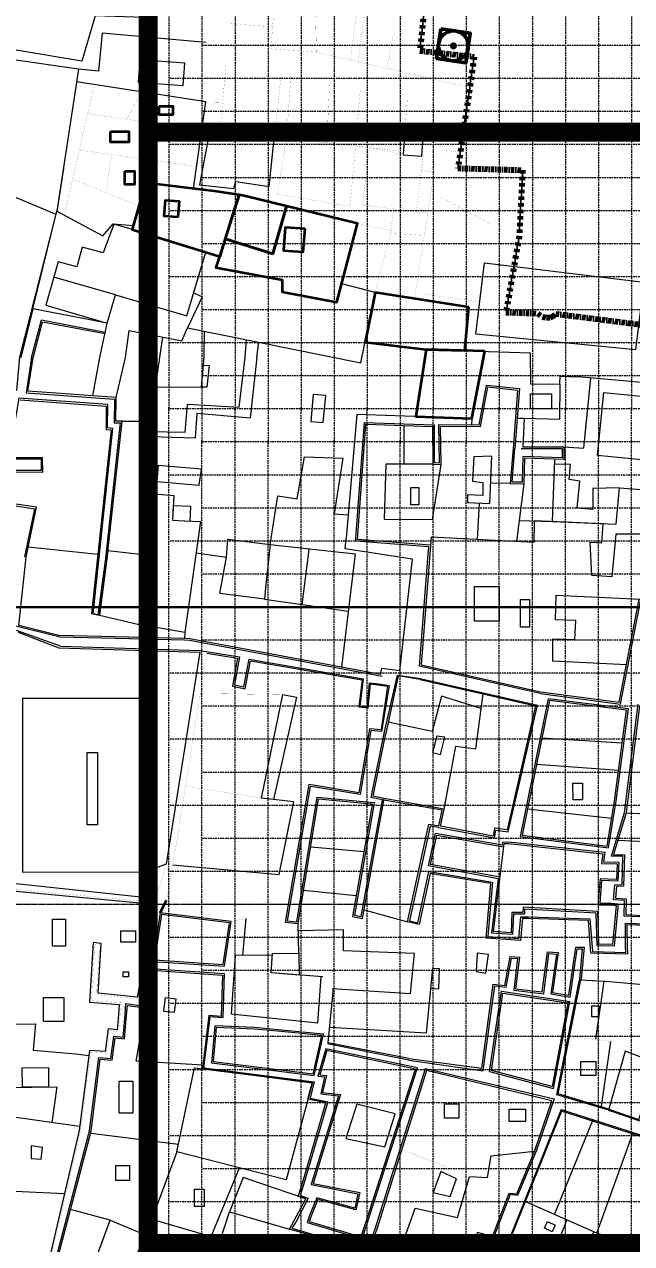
# Model space of a CAD drawing. Header units: millimetres. Extents: x 4203764 to 12476749, y 34048 to 3000914.
# Drawn here: x 11770686 to 11862582, y 2210146 to 2394672 of the extents above; entities that cross this region are included whole.
import ezdxf

# ---------------------------------------------------------------- set-up
doc = ezdxf.new("R2010")
doc.units = ezdxf.units.MM
doc.header["$MEASUREMENT"] = 0
doc.linetypes.add('DASHDOTX2', pattern=[2, 1, -0.5, 0, -0.5])
doc.linetypes.add('DASHED', pattern=[0.75, 0.5, -0.25])
for name, color, linetype, lineweight in [('4', 1, 'Continuous', 35), ('A_SITE EDGE', 1, 'Continuous', 50), ('A_TEMPLE', 20, 'Continuous', 30), ('building property', 253, 'Continuous', 15), ('streets', 254, 'Continuous', 9)]:
    doc.layers.add(name, color=color, linetype=linetype, lineweight=lineweight)
doc.layers.add('A_ROAD_MAIN', color=3, linetype='Continuous')
doc.styles.get("Standard").update_dxf_attribs({"font": 'arial.ttf'})
doc.dimstyles.get("Standard").update_dxf_attribs({"dimtxt": 10000, "dimasz": 2000, "dimexe": 0.18, "dimexo": 0.0625, "dimgap": 0.09, "dimtad": 0, "dimtih": 1, "dimtoh": 1, "dimdec": 4, "dimzin": 0, "dimdsep": 46, "dimtxsty": 'Standard', "dimblk": 'ARCHTICK', "dimcen": 0, "dimadec": 0, "dimazin": 0, "dimtfac": 1, "dimtdec": 4, "dimtofl": 0, "dimtmove": 0, "dimatfit": 3, "dimldrblk": 'ARCHTICK', "dimfxl": 0, "dimtolj": 1, "dimtzin": 0, "dimlwe": 18, "dimarcsym": 0})

# ---------------------------------------------------------------- blocks, each defined once
blk = doc.blocks.new('GRID')
at = {"layer": 'building property', "color": 253, "linetype": 'DASHED', "lineweight": 15, "ltscale": 500}
for p, q in [((12611403, 2546471), (12611403, 2336221)), ((12621403, 2546471), (12621403, 2336221)), ((12631403, 2546471), (12631403, 2336221)), ((12641403, 2546471), (12641403, 2336221)), ((12651403, 2546471), (12651403, 2336221)), ((12661403, 2546471), (12661403, 2336221)), ((12671403, 2546471), (12671403, 2336221)), ((12681403, 2546471), (12681403, 2336221)), ((12616403, 2541471), (12616403, 2331221)), ((12626403, 2541471), (12626403, 2331221)), ((12636403, 2541471), (12636403, 2331221)), ((12646403, 2541471), (12646403, 2331221)), ((12656403, 2541471), (12656403, 2331221)), ((12666403, 2541471), (12666403, 2331221)), ((12676403, 2541471), (12676403, 2331221)), ((13061903, 2391471), (12616403, 2391471)), ((13056903, 2386471), (12611403, 2386471)), ((13061903, 2381471), (12616403, 2381471)), ((13056903, 2376471), (12611403, 2376471)), ((13061903, 2371471), (12616403, 2371471)), ((13056903, 2366471), (12611403, 2366471)), ((13061903, 2361471), (12616403, 2361471)), ((13056903, 2356471), (12611403, 2356471)), ((13061903, 2351471), (12616403, 2351471)), ((13056903, 2346471), (12611403, 2346471)), ((13061903, 2341471), (12616403, 2341471)), ((12611403, 2126471), (12611403, 2336721)), ((13056903, 2336471), (12611403, 2336471)), ((13056903, 2336471), (12611403, 2336471)), ((12621403, 2126471), (12621403, 2336721)), ((12631403, 2126471), (12631403, 2336721)), ((12641403, 2126471), (12641403, 2336721)), ((12651403, 2126471), (12651403, 2336721)), ((12661403, 2126471), (12661403, 2336721)), ((12671403, 2126471), (12671403, 2336721)), ((12681403, 2126471), (12681403, 2336721)), ((12616403, 2121471), (12616403, 2331721)), ((13061903, 2331471), (12616403, 2331471)), ((13061903, 2331471), (12616403, 2331471)), ((12626403, 2121471), (12626403, 2331721)), ((12636403, 2121471), (12636403, 2331721)), ((12646403, 2121471), (12646403, 2331721)), ((12656403, 2121471), (12656403, 2331721)), ((12666403, 2121471), (12666403, 2331721)), ((12676403, 2121471), (12676403, 2331721)), ((13056903, 2326471), (12611403, 2326471)), ((13061903, 2321471), (12616403, 2321471)), ((13056903, 2316471), (12611403, 2316471)), ((13061903, 2311471), (12616403, 2311471)), ((13056903, 2306471), (12611403, 2306471)), ((13061903, 2301471), (12616403, 2301471)), ((13056903, 2296471), (12611403, 2296471)), ((13061903, 2291471), (12616403, 2291471)), ((13056903, 2286471), (12611403, 2286471)), ((13061903, 2281471), (12616403, 2281471)), ((13056903, 2276471), (12611403, 2276471)), ((13061903, 2271471), (12616403, 2271471)), ((13056903, 2266471), (12611403, 2266471)), ((13061903, 2261471), (12616403, 2261471)), ((13056903, 2256471), (12611403, 2256471)), ((13061903, 2251471), (12616403, 2251471)), ((13056903, 2246471), (12611403, 2246471)), ((13061903, 2241471), (12616403, 2241471)), ((13056903, 2236471), (12611403, 2236471)), ((13061903, 2231471), (12616403, 2231471)), ((13056903, 2226471), (12611403, 2226471)), ((13061903, 2221471), (12616403, 2221471)), ((13056903, 2216471), (12611403, 2216471)), ((13061903, 2211471), (12616403, 2211471))]:
    blk.add_line(p, q, dxfattribs=at)
blk = doc.blocks.new('_ArchTick')
at = {"color": 0, "linetype": 'ByBlock', "lineweight": 30, "const_width": 0.15}
blk.add_lwpolyline([(-0.5, -0.5), (0.5, 0.5)], dxfattribs=at)
blk = doc.blocks.new('*D43')
at = {"layer": '4', "color": 0, "linetype": 'DASHED', "lineweight": 18}
for p, q in [((11789424, 2546471), (11756492, 2546471)), ((12167563, 2261471), (11756492, 2261471))]:
    blk.add_line(p, q, dxfattribs=at)
at = {"layer": '4', "color": 0, "lineweight": -2}
for p, q in [((11756492, 2546471), (11756492, 2409077)), ((11756492, 2261471), (11756492, 2398865))]:
    blk.add_line(p, q, dxfattribs=at)
at = {"layer": 'Defpoints', "color": 0, "lineweight": 30}
for p in [(11756492, 2546471), (11789424, 2546471), (12167563, 2261471)]:
    blk.add_point(p, dxfattribs=at)
at = {"layer": '4', "color": 0, "lineweight": -2, "xscale": 2000, "yscale": 2000, "zscale": 2000}
for p, rotation in [((11756492, 2546471), 90), ((11756492, 2261471), 270)]:
    blk.add_blockref('_ArchTick', p, dxfattribs=dict(at, rotation=rotation))
at = {"layer": '4', "color": 0, "lineweight": 30, "insert": (11756492, 2403971), "char_height": 10000, "attachment_point": 5}
blk.add_mtext('\\A1;285000.0000', dxfattribs=at)

msp = doc.modelspace()

# ---------------------------------------------------------------- linework, layer by layer
at = {"layer": '4', "lineweight": 30}
msp.add_xline((11792562.75326, 2306470.7114), (1, 0), dxfattribs=at)
at = {"layer": '4', "lineweight": 30, "const_width": 2852.91097}
for points in [[(11789423.9766, 2546567.61517), (11908223.9766, 2546567.61517), (11908223.9766, 2378367.61517), (11789423.9766, 2378367.61517), (11789423.9766, 2546567.61517)], [(11789423.9766, 2210167.61517), (11908223.9766, 2210167.61517), (11908223.9766, 2378367.61517), (11789423.9766, 2378367.61517), (11789423.9766, 2210167.61517)]]:
    msp.add_lwpolyline(points, dxfattribs=at)
at = {"layer": 'A_ROAD_MAIN', "lineweight": 35, "const_width": 14.26455}
msp.add_lwpolyline([(11821105.12473, 2364553.19058), (11826199.67968, 2363449.38504), (11823779.63604, 2354089.66506)], dxfattribs=at)
at = {"layer": 'A_SITE EDGE', "linetype": 'DASHDOTX2', "lineweight": 80, "ltscale": 500}
msp.add_lwpolyline([(11831825.36152, 2402487.37316), (11830516.89224, 2390691.44901), (11838764.58994, 2389776.56867), (11836296.543, 2372904.11735), (11846084.79013, 2372616.91699), (11845575.30555, 2362651.07922), (11843569.85315, 2351089.51899), (11848393.93856, 2350920.01819), (11849093.46692, 2350389.05042), (11849691.63258, 2350294.8414), (11850269.1569, 2350321.80868), (11850627.80141, 2350461.20402), (11851118.34595, 2350869.94919), (11870157.60037, 2348448.76461)], dxfattribs=at)
at = {"layer": 'A_TEMPLE', "color": 1, "lineweight": 50}
msp.add_lwpolyline([(11833725.14651, 2393981.57929), (11838166.59928, 2393321.87539), (11837503.7871, 2388859.49617), (11833062.33433, 2389519.20007)], close=True, dxfattribs=at)
for radius in [2255.66777, 281.15252]:
    msp.add_circle((11835614.46679, 2391420.53773), radius, dxfattribs=at)
at = {"layer": 'building property'}
for p, q in [((11820739.49953, 2314541.68692), (11818687.85734, 2297393.21928)), ((11794962.59941, 2302629.33863), (11794911.31973, 2301743.21545)), ((11814012.08204, 2270188.40225), (11822091.44209, 2269491.55272)), ((11790641.31596, 2262307.89703), (11766224.48328, 2264934.21523)), ((11812948.2799, 2263638.75405), (11820920.01575, 2262821.17935)), ((11791437.78098, 2259971.81347), (11790371.65798, 2253079.59645)), ((11801722.54443, 2258698.28913), (11791437.78098, 2259971.81347)), ((11800765.83861, 2252374.82775), (11801722.54443, 2258698.28913)), ((11818994.65375, 2257610.65259), (11812149.67653, 2257488.64377)), ((11818995.90959, 2254432.69655), (11818994.65375, 2257610.65259)), ((11790371.65798, 2253079.59645), (11800765.83861, 2252374.82775)), ((11802586.31888, 2253742.621), (11801970.19955, 2244945.91849)), ((11808217.92579, 2253802.96675), (11802586.31888, 2253742.621)), ((11808039.22997, 2251145.67276), (11808215.4027, 2254038.42697)), ((11829725.40993, 2254067.40622), (11818995.90959, 2254432.69655)), ((11829135.84008, 2248006.88406), (11829725.40993, 2254067.40622)), ((11839222.26785, 2254092.50839), (11839063.16061, 2251318.90334)), ((11840931.21956, 2253879.83589), (11839222.26785, 2254092.50839)), ((11840505.1217, 2251052.78467), (11840931.21956, 2253879.83589)), ((11787597.62336, 2237756.68576), (11790011.36489, 2251538.26454)), ((11790011.36489, 2251538.26454), (11800668.2885, 2250784.44168)), ((11839063.16061, 2251318.90334), (11840505.1217, 2251052.78467)), ((11800668.2885, 2250784.44168), (11800475.35749, 2244499.71304)), ((11815849.43537, 2250498.71777), (11808039.22997, 2251145.67276)), ((11815078.27596, 2243561.23044), (11815614.65867, 2250516.82265)), ((11858386.04816, 2249882.84733), (11857125.69407, 2241083.91588)), ((11817258.46369, 2248770.67317), (11829135.84008, 2248006.88406)), ((11798586.46529, 2244658.59121), (11797642.77328, 2236588.90744)), ((11800475.35749, 2244499.71304), (11798586.46529, 2244658.59121)), ((11801970.19955, 2244945.91849), (11815078.27596, 2243561.23044)), ((11859381.2533, 2240742.00662), (11857977.0655, 2230909.2104)), ((11861620.37519, 2239280.04633), (11859150.46822, 2230509.23308)), ((11797708.43816, 2237150.41983), (11787597.62336, 2237756.68576)), ((11841332.39571, 2223436.56733), (11847879.7331, 2224127.76038)), ((11840761.82729, 2220141.07669), (11841332.39571, 2223436.56733)), ((11836222.06887, 2214078.43654), (11838041.68196, 2220325.75094)), ((11838041.68196, 2220325.75094), (11840761.82729, 2220141.07669)), ((11828097.91761, 2210681.406), (11829819.60357, 2215502.29501)), ((11829819.60357, 2215502.29501), (11836222.06887, 2214078.43654))]:
    msp.add_line(p, q, dxfattribs=at)
at = {"layer": 'building property', "lineweight": 35}
msp.add_line((11791235.79098, 2260206.38197), (11792192.47932, 2262141.05113), dxfattribs=at)
at = {"layer": 'building property', "lineweight": 35, "const_width": 14.26455}
for points in [[(11801889.52184, 2394768.73834), (11808249.52428, 2394299.17761), (11808827.97585, 2402134.06071)], [(11808249.52428, 2394299.17761), (11808131.37862, 2392698.9443), (11808004.00198, 2390973.68132), (11814897.1421, 2390464.75889), (11814595.32398, 2401337.66725)], [(11814897.1421, 2390464.75889), (11819982.5453, 2389295.9071), (11821513.43701, 2400382.36858)], [(11821187.07881, 2389019.05174), (11822732.94703, 2400213.9706)], [(11819982.5453, 2389295.9071), (11825551.96709, 2388015.80632), (11826572.01164, 2393376.69374)], [(11801213.37657, 2388732.8261), (11800682.86501, 2382877.16095), (11798147.09064, 2382946.39926)], [(11825551.96709, 2388015.80632), (11838155.01445, 2385119.06561)], [(11808508.32606, 2377357.82203), (11809548.54251, 2387120.74398)], [(11810363.63373, 2377454.65754), (11811019.03939, 2386836.33912)], [(11781300.63257, 2385543.71202), (11776736.79723, 2365766.89875)], [(11788370.90727, 2384453.64818), (11786167.99249, 2380306.59875)], [(11816456.45831, 2376760.46192), (11816873.2301, 2385704.09577)], [(11820792.7836, 2376266.39583), (11821524.11326, 2384804.58092)], [(11800682.86501, 2382877.16095), (11800262.4217, 2378236.40382)], [(11820792.7836, 2376266.39583), (11822919.62474, 2376001.69054), (11828012.9537, 2374932.26657), (11828639.92574, 2383428.33068)], [(11780283.53902, 2381136.26353), (11797548.66256, 2378702.00773)], [(11792535.43244, 2379408.83641), (11789146.1426, 2374227.41235)], [(11779018.7149, 2375655.30539), (11796766.2969, 2373153.02648)], [(11783908.8487, 2374965.83238), (11783009.38353, 2369226.71841)], [(11836710.45152, 2375274.25066), (11834511.7575, 2375596.70358)], [(11778009.83045, 2371283.43), (11788008.93662, 2367170.00682)], [(11832713.39163, 2372293.34008), (11829710.98383, 2353158.96695)], [(11830774.22185, 2372577.73207), (11832713.39163, 2372293.34008)], [(11833489.20507, 2368624.27506), (11841343.26303, 2364381.09713)], [(11826102.56049, 2363073.76847), (11826559.40463, 2366744.37888)], [(11829994.98875, 2366316.78826), (11831741.49276, 2366099.41948)], [(11826102.56049, 2363073.76847), (11831212.18773, 2362726.15352)], [(11831322.89969, 2353852.99396), (11839614.54711, 2352636.96941)], [(11792192.47932, 2262141.05113), (11793170.91388, 2267470.63248), (11796323.97543, 2287297.09783), (11798290.69478, 2299505.43131), (11798329.99638, 2299749.39446)], [(11809794.93337, 2293239.52038), (11797307.33511, 2293401.26457)], [(11806569.80362, 2277579.24654), (11795069.37952, 2279408.19307)], [(11790641.31596, 2262307.89703), (11792131.31279, 2267577.29876)], [(11767088.35604, 2263972.86326), (11790549.79872, 2261761.59698), (11788018.52003, 2247396.82404), (11787964.83795, 2247165.6634), (11781614.01571, 2247826.18736), (11782013.8872, 2254622.61441), (11782039.91561, 2255364.43586), (11781318.57256, 2255426.4307), (11780817.47358, 2246909.48775), (11785296.29974, 2246580.67549), (11785177.81039, 2244815.01164), (11784948.37325, 2242219.03684), (11783565.82088, 2242371.91408), (11783106.33501, 2238965.71628), (11780746.60719, 2239128.08809), (11779195.74852, 2227198.8511), (11773601.40032, 2203201.44006), (11756922.58074, 2205426.76718), (11754491.84639, 2193659.52122), (11755361.95608, 2193482.61401), (11752830.23617, 2180795.70112)], [(11801991.5562, 2258902.25052), (11804199.72468, 2259331.41533)]]:
    msp.add_lwpolyline(points, dxfattribs=at)
at = {"layer": 'building property'}
for points in [[(11798092.97255, 2391947.42316), (11782435.65215, 2393365.94508), (11781913.31054, 2387600.45798), (11778889.73745, 2387874.38765), (11775576.34259, 2366383.34187), (11782579.89996, 2362662.99418), (11784136.89512, 2364462.77531), (11787178.36482, 2364235.36661), (11789048.15885, 2370841.86685), (11796301.20291, 2369854.31599), (11798147.09064, 2382946.39926), (11778594.7239, 2385960.89711)], [(11778889.73745, 2387874.38765), (11769024.56932, 2389318.50272), (11763992.99791, 2367343.2399), (11765386.56963, 2366911.05607), (11766567.01749, 2366466.49369), (11764664.35574, 2360021.92165), (11761253.0981, 2361029.04352), (11755503.9188, 2344394.96159), (11751690.95368, 2334081.1709), (11751418.07702, 2333254.85876), (11750903.15233, 2333375.65479), (11749799.89981, 2330567.60499), (11747791.4778, 2331143.93159), (11746289.43931, 2325852.78215), (11746188.75464, 2325427.38574), (11746909.95962, 2325187.59226), (11745183.03876, 2318335.8579), (11744210.64221, 2318617.61545), (11739173.17522, 2304633.86864), (11739175.55494, 2303752.673), (11743557.38975, 2303033.49668), (11744208.61209, 2307722.16355), (11754190.4961, 2306579.34408), (11756467.8357, 2317078.3328)], [(11797204.62778, 2370401.25209), (11802380.59772, 2369849.76463), (11802703.69197, 2370884.31998), (11807738.30617, 2370130.82215), (11808508.32606, 2377357.82203), (11798694.90369, 2378403.41919), (11797204.62778, 2370401.25209)], [(11776604.05664, 2372851.08678), (11775617.41192, 2366366.07783)], [(11764700.09045, 2370431.44895), (11775466.22353, 2365932.70278), (11769927.05522, 2344292.94924), (11769512.23221, 2339262.89705), (11768092.64125, 2339364.45797), (11766587.67805, 2332338.92772), (11767786.71685, 2332066.84455), (11767682.56818, 2331328.60214), (11767200.42057, 2329128.18268)], [(11789079.61919, 2370953.02495), (11787012.393, 2363648.94218), (11800258.40338, 2359523.63513), (11803191.22206, 2368923.28068), (11796301.20291, 2369854.31599)], [(11803191.22206, 2368923.28068), (11810347.66095, 2367142.44622), (11808273.39942, 2359953.91086), (11801091.80234, 2362194.66791)], [(11810347.66095, 2367142.44622), (11821105.12473, 2364553.19058), (11817994.17522, 2352621.83779), (11809685.1526, 2354174.66016), (11809684.42054, 2356027.16333), (11799669.06377, 2357875.70899), (11800189.01985, 2359545.24378)], [(11787012.393, 2363648.94218), (11784221.64128, 2364438.79016), (11782613.62715, 2360072.82452), (11779450.58513, 2360968.03936), (11778599.53797, 2357961.05401), (11775813.4924, 2358749.57005), (11773955.64973, 2352185.29728), (11783200.90189, 2349443.04242), (11784480.59435, 2353757.40419), (11795278.84436, 2350554.51118), (11798135.31877, 2360184.84373)], [(11784480.59435, 2353757.40419), (11775148.14295, 2356398.70613)], [(11796306.91864, 2354020.56611), (11797575.10733, 2353427.7419), (11795395.35125, 2348764.73733), (11821615.41382, 2343437.53564), (11823779.63604, 2354089.66506), (11818720.81163, 2355408.68961)], [(11837333.52498, 2345300.56999), (11837937.98085, 2351868.05452), (11823779.63604, 2354089.66506)], [(11770069.60622, 2337841.33614), (11783043.68495, 2336895.98971), (11783041.7851, 2333362.62346), (11783796.32896, 2333304.77274), (11780861.78368, 2305503.93999), (11782035.80882, 2305259.02882), (11783165.26971, 2313417.63567), (11785460.72629, 2334625.67833), (11784523.20268, 2334625.30785), (11784594.33065, 2338183.88781), (11771231.33685, 2339139.90821), (11772013.74122, 2344210.174), (11773443.3037, 2349654.41007), (11782872.83163, 2347867.31205)], [(11782107.70667, 2344277.35556), (11783200.90189, 2349443.04242)], [(11785996.04751, 2344278.89213), (11786565.08866, 2348330.07559), (11794490.57665, 2346760.01513), (11795395.35125, 2348764.73733)], [(11791168.77695, 2344280.93626), (11791623.52891, 2347327.98498)], [(11797888.53711, 2344283.59173), (11797957.67829, 2348244.14235)], [(11804107.65362, 2344286.04936), (11804321.51561, 2346951.18415)], [(11805880.82288, 2344286.75007), (11806146.09614, 2346580.47914)], [(11831469.13771, 2345489.23652), (11822256.39108, 2346592.37464)], [(11829946.43274, 2335307.94399), (11831469.13771, 2345489.23652)], [(11831469.13771, 2345489.23652), (11847224.54602, 2344982.36035)], [(11781035.43369, 2338438.49978), (11782107.70667, 2344277.35556)], [(11805880.82288, 2344286.75007), (11804861.62151, 2335064.81596), (11796806.44621, 2335763.98625), (11796552.20018, 2332060.56355), (11789752.54282, 2332235.79447), (11788725.32518, 2324489.3671), (11788627.46579, 2323751.39238), (11793289.62921, 2323382.6206), (11793109.9686, 2319628.3523), (11794962.56048, 2319537.76472), (11797322.0048, 2319423.50581), (11794962.59941, 2302629.33863), (11788063.53478, 2303857.01056), (11789127.02606, 2314356.82412), (11783334.7783, 2314983.74918), (11782035.80882, 2305259.02882), (11788063.53478, 2303857.01056)], [(11784594.33065, 2338183.88781), (11785996.04751, 2344278.89213)], [(11785460.72629, 2334625.67833), (11789775.98615, 2334627.38361), (11791168.77695, 2344280.93626)], [(11789775.98615, 2334627.38361), (11789547.76578, 2333045.56865), (11795029.40533, 2332931.70577), (11795367.44899, 2337215.85452), (11803181.63533, 2336752.36664), (11804107.65362, 2344286.04936)], [(11790528.14567, 2339840.66582), (11797489.75344, 2339757.6641), (11797888.53711, 2344283.59173)], [(11840372.35066, 2345202.80621), (11838379.72936, 2335017.45248), (11820989.20967, 2335616.48255), (11819371.53578, 2316919.62807)], [(11847224.54602, 2344982.36035), (11847293.50729, 2340266.6096), (11851733.66383, 2340210.01264), (11851671.38963, 2334872.42442), (11846333.56765, 2335013.05464), (11846129.24065, 2330723.93557), (11852307.45578, 2330726.37703), (11852308.21689, 2328800.36138), (11846377.70005, 2329025.83495), (11846267.67526, 2325116.11257)], [(11797489.75344, 2339757.6641), (11797782.99021, 2343085.70505), (11798633.95455, 2343032.60215), (11798295.90993, 2339748.05248), (11797489.75344, 2339757.6641)], [(11832159.37949, 2315836.11427), (11821095.46138, 2316705.08928), (11822383.66989, 2334179.85829), (11832473.34782, 2333835.01392), (11832475.60765, 2328116.44149), (11833745.62135, 2328050.18269), (11833661.88503, 2333866.00114), (11839711.98813, 2333828.10676), (11840821.23912, 2339818.00051), (11845319.82793, 2339331.34118), (11844638.1807, 2330499.27952), (11844220.92403, 2325173.71088), (11846267.67526, 2325116.11257)], [(11851733.66383, 2340210.01264), (11851747.898, 2341430.03869), (11854471.22701, 2341332.32519)], [(11852307.45578, 2330726.37703), (11855347.27895, 2330530.43884), (11856394.13301, 2341158.73751)], [(11879905.69077, 2339036.26411), (11854471.22701, 2341332.32519)], [(11814374.80565, 2338676.83107), (11814039.47398, 2334553.91235), (11815880.30177, 2334432.06951), (11816328.65719, 2338517.91736), (11814374.80565, 2338676.83107)], [(11838379.72936, 2335017.45248), (11838373.88025, 2334083.60129)], [(11846333.56765, 2335013.05464), (11845238.16459, 2335013.38705)], [(11828134.31921, 2333983.31297), (11828118.64355, 2328128.10602)], [(11768717.19776, 2326928.01084), (11773456.24746, 2326879.52895), (11773447.45411, 2329095.31289), (11768858.0534, 2329093.49928)], [(11807874.79366, 2315950.32027), (11809031.63277, 2323325.03499), (11811984.63991, 2322889.27446), (11813075.77593, 2329225.14949), (11818872.16349, 2329008.97726), (11817582.8513, 2320600.62098), (11819674.36275, 2320419.66095)], [(11838681.17282, 2329245.72455), (11838491.36024, 2325552.16369), (11840085.38404, 2325361.7512), (11840086.16416, 2323387.64729), (11837727.09459, 2323450.39709), (11837727.54756, 2322304.14284), (11841106.77041, 2322178.116), (11841422.7401, 2329310.48813), (11838681.17282, 2329245.72455)], [(11845582.912, 2319595.31449), (11850590.87712, 2319416.88443), (11850949.59334, 2328852.01518)], [(11790921.86355, 2327984.06385), (11790716.51409, 2325511.01604), (11797112.97539, 2324946.82188), (11797473.09872, 2327368.41153), (11790915.95313, 2327912.88395)], [(11832475.60765, 2328116.44149), (11825400.45956, 2328135.38319), (11825140.04121, 2319812.63747), (11832465.27623, 2319742.73231), (11833745.62135, 2328050.18269)], [(11850586.97586, 2319417.04609), (11860224.69226, 2319013.94101), (11860761.23315, 2324529.34668), (11856731.30401, 2324442.11389), (11856732.57311, 2321230.61245), (11854331.66013, 2321443.76343), (11854758.75611, 2325554.6561), (11853129.53689, 2325768.11203), (11853342.99839, 2328037.65902), (11850922.13143, 2328129.69847)], [(11844220.92403, 2325173.71088), (11841243.18991, 2325257.50828)], [(11846267.67526, 2325116.11257), (11845184.91611, 2316386.53398)], [(11860761.23315, 2324529.34668), (11866730.06449, 2324071.09283)], [(11824604.38055, 2296286.61657), (11795714.11348, 2301690.13594), (11794907.98222, 2301743.43612), (11775877.13337, 2302172.1425), (11769829.82868, 2303674.96007), (11770930.15233, 2314053.37146), (11772499.86784, 2321581.66752), (11768700.47092, 2322159.39809)], [(11839513.17008, 2322237.54872), (11839222.82037, 2316699.0927)], [(11858281.65488, 2319098.18822), (11847852.80943, 2319530.34653), (11847779.47246, 2316250.51617), (11832255.84533, 2317064.33152), (11830739.25867, 2297754.92636), (11848777.86714, 2293652.20942)], [(11861792.48853, 2297721.41621), (11850646.07094, 2298316.97659), (11850644.73715, 2301692.17797), (11853977.13075, 2301599.73929), (11854116.80618, 2304459.33897), (11851066.01969, 2304551.88894), (11851158.40674, 2308302.14773), (11864988.32447, 2307606.91371), (11866035.74827, 2317507.91667), (11860178.30665, 2317505.60197), (11859580.09532, 2311054.98214), (11856541.30876, 2311273.71026), (11856311.37155, 2316304.00254), (11858076.14177, 2316229.6953), (11858281.65488, 2319098.18822)], [(11796659.27552, 2314706.61379), (11801255.91247, 2314059.79867), (11801475.77765, 2316751.95025), (11807881.95714, 2315949.42287), (11820739.49953, 2314541.68692)], [(11807881.95714, 2315949.42287), (11807200.10531, 2309378.95839), (11807020.06065, 2307676.24969), (11800242.43297, 2308530.98858), (11801255.91247, 2314059.79867)], [(11824604.38055, 2296286.61657), (11824755.91944, 2297251.38186), (11827512.23199, 2296908.36528), (11829433.12313, 2313710.62969), (11819232.86738, 2315316.9175), (11819371.53578, 2316919.62807)], [(11771256.22924, 2315617.22396), (11781811.69195, 2314503.03132)], [(11807019.47534, 2307670.71429), (11812728.86792, 2306857.28662), (11813802.21353, 2315186.50875)], [(11812728.86792, 2306857.28662), (11819698.96922, 2305844.50744)], [(11848777.86714, 2293652.20942), (11860693.91864, 2292070.50338), (11863726.61644, 2307670.34015)], [(11769722.53776, 2302662.97664), (11775882.4143, 2300336.65735), (11797259.22689, 2299671.59714)], [(11797243.63089, 2299672.08235), (11792131.31279, 2267577.29876)], [(11798290.69478, 2299505.43131), (11802947.10593, 2298755.29994), (11802192.77869, 2294526.54048), (11804088.35748, 2294121.61995), (11804897.5045, 2298322.9272), (11821825.33373, 2295487.37133), (11821312.314, 2291374.99873), (11822721.4659, 2291213.63909), (11823069.33872, 2294861.29217), (11825639.55386, 2294529.55142), (11824684.00386, 2287895.03474), (11822903.74917, 2288067.79774), (11821282.63777, 2278380.03644), (11814709.93242, 2279455.16424), (11813726.47265, 2279616.0333), (11810169.65518, 2258791.5452), (11812129.86827, 2258599.93327), (11815193.33762, 2277461.19131), (11823221.1416, 2276682.14034)], [(11830563.99028, 2295523.38324), (11848034.03266, 2291515.1784), (11843727.78873, 2272746.11174), (11841841.02342, 2273005.2809), (11841647.7523, 2271833.22011), (11833647.84738, 2273314.29889), (11834212.66702, 2275920.2524), (11825157.56297, 2277526.74717)], [(11830563.99028, 2295523.38324), (11827233.74335, 2296055.09043), (11825392.40697, 2287329.7497)], [(11793172.62824, 2267481.41242), (11809234.82719, 2266002.374), (11811447.51904, 2277011.76753), (11806569.80362, 2277579.24654), (11809794.93337, 2293239.52038), (11811884.79874, 2292838.96559), (11808397.33684, 2277366.62923)], [(11839838.09362, 2291122.93255), (11833786.22721, 2292995.16412), (11832411.76102, 2287652.41117), (11825756.87462, 2289056.81299)], [(11834212.66702, 2275920.2524), (11835979.03735, 2285419.06183), (11839029.29378, 2285029.70137), (11840130.84576, 2293328.43056)], [(11861828.25864, 2290865.8477), (11850137.52577, 2292320.72734), (11846004.3046, 2271953.81744), (11858864.12998, 2270310.52221), (11859997.89389, 2277177.57243), (11861828.25864, 2290865.8477)], [(11863794.3254, 2291540.50833), (11861748.27093, 2275318.09957), (11859848.61542, 2269013.54128), (11861484.67911, 2269010.14679), (11861371.32722, 2264264.21393), (11860278.50564, 2264209.59069), (11860127.96502, 2262429.14825), (11861762.31264, 2262309.99483), (11861702.00999, 2259948.17773), (11865194.29962, 2259778.017)], [(11860505.52651, 2271193.69145), (11869031.28032, 2270796.19901), (11869315.67391, 2274631.00242), (11875483.17148, 2274511.05688), (11875770.40247, 2281451.69573), (11878506.84428, 2281343.45379), (11878801.6637, 2286396.00115), (11880249.359, 2286362.46529), (11880374.34866, 2291103.39316)], [(11861748.27093, 2275318.09957), (11867877.72913, 2275029.19514), (11868260.56707, 2278153.00614), (11874295.98765, 2278155.39118), (11874513.0532, 2284238.3946), (11877311.29601, 2284239.5004), (11877433.45046, 2287283.11568), (11879193.9343, 2287222.07136), (11879297.01015, 2291131.79607)], [(11822999.61793, 2276703.6379), (11823358.21621, 2276668.83806), (11823328.65945, 2276536.55542), (11820361.62574, 2259641.57706), (11821857.46882, 2259364.65883), (11825152.83265, 2277527.62251), (11823457.52593, 2277841.33905), (11825392.40697, 2287329.7497)], [(11823457.52593, 2277841.33905), (11825392.40697, 2287329.7497)], [(11833125.67537, 2286943.32518), (11832467.68567, 2284465.24344), (11833669.44143, 2284194.70763), (11834327.38523, 2286788.93574), (11833125.67537, 2286943.32518)], [(11861164.89903, 2285904.95182), (11848984.35666, 2286638.35749)], [(11860607.54436, 2281736.80767), (11848176.17575, 2282655.9556)], [(11833404.75576, 2273359.30415), (11833918.24392, 2275728.42554), (11825108.71888, 2277284.48191)], [(11859549.38874, 2274461.03915), (11846807.79791, 2275913.12065)], [(11865072.63647, 2258277.01572), (11861883.50376, 2258410.34274), (11861904.62976, 2255121.4529), (11861938.47677, 2253940.8324), (11856413.70876, 2254094.39977), (11856045.86428, 2259068.2607), (11846973.57087, 2259351.63811), (11846053.18136, 2259354.30581), (11845756.46088, 2256041.23921), (11840554.24908, 2256380.95452), (11841271.42158, 2264654.56203), (11832099.38123, 2266170.01686), (11830419.20679, 2258418.06172), (11828687.40244, 2258833.76733), (11831907.40458, 2273636.51933), (11833404.75576, 2273359.30415)], [(11842687.89999, 2265588.75492), (11832135.99929, 2267505.54102), (11833102.28553, 2271963.7731)], [(11833102.28553, 2271963.7731), (11843240.3295, 2270202.15998)], [(11792131.31279, 2267577.29876), (11788925.22065, 2266343.16052)], [(11766401.87538, 2253083.09289), (11767313.23288, 2263703.21232), (11790267.49113, 2261516.40753), (11787824.96135, 2247655.27644), (11787793.1537, 2247431.96106), (11781874.57435, 2248047.52915), (11782282.81006, 2255591.5801), (11781086.80101, 2255694.36947), (11780556.48712, 2246680.87445), (11785033.30363, 2246352.20973), (11784931.43133, 2244834.16416), (11784724.46275, 2242492.41064), (11783353.18328, 2242644.04137), (11782892.38719, 2239228.13078), (11780531.54431, 2239390.57932), (11778952.29233, 2227242.94048), (11773411.68396, 2203476.05075), (11756727.13872, 2205702.14181), (11754199.70147, 2193466.75472), (11755071.44201, 2193289.51593), (11753407.44292, 2184950.91129)], [(11822094.3907, 2260670.49444), (11828687.40244, 2258833.76733)], [(11804199.72468, 2259331.41533), (11803678.56588, 2253754.32503)], [(11808215.4027, 2254038.42697), (11812210.41214, 2254081.23568), (11812129.86827, 2258599.93327)], [(11828880.45456, 2238165.10483), (11839934.31837, 2236697.06357), (11841645.24696, 2249411.59369), (11843380.8521, 2249233.28909), (11844187.94736, 2253604.12626), (11845594.12541, 2253521.66152), (11845010.40978, 2248709.20129), (11849060.08212, 2248237.74935), (11849852.40155, 2254297.01894), (11851491.44305, 2254183.45705), (11850614.47274, 2248168.19294), (11853082.50365, 2247753.75362), (11854115.69146, 2254988.24998), (11855377.40346, 2255013.89144), (11854923.85162, 2250211.97729), (11854912.75481, 2250084.04526), (11858655.14782, 2249867.25916)], [(11812210.41214, 2254081.23568), (11812268.9825, 2250795.30304), (11808039.22997, 2251145.67276), (11808215.4027, 2254038.42697), (11812210.41214, 2254081.23568), (11812268.9825, 2250795.30304)], [(11767227.06757, 2251424.89586), (11766808.53782, 2243351.57458), (11772361.13796, 2243423.96945), (11772011.289, 2239422.3545), (11778407.57891, 2238863.27154), (11780428.83005, 2238600.49909)], [(11832171.65659, 2248824.44838), (11833398.84037, 2248703.80389), (11833524.29516, 2251748.38592), (11832461.00156, 2251767.63661), (11831501.38101, 2242006.47178), (11816897.60413, 2242862.06541)], [(11859153.15038, 2230508.42465), (11851487.90205, 2232818.82518), (11854912.75481, 2250084.04526), (11858371.66001, 2249883.6808)], [(11858655.14782, 2249867.25916), (11867817.25907, 2249046.58929), (11868031.57954, 2251066.35078)], [(11828880.45456, 2238165.10483), (11816661.94515, 2240510.20773), (11817488.17363, 2248755.90139)], [(11852982.7907, 2246826.6931), (11850582.27516, 2233931.25681), (11841375.26904, 2236360.63449), (11843109.20954, 2248053.44282), (11852935.96914, 2246575.17027), (11850582.27516, 2233931.25681)], [(11754486.35315, 2184735.61081), (11756364.87567, 2194149.23177), (11755742.46814, 2194275.77718), (11757648.71033, 2203857.59844), (11774141.23938, 2201853.28422), (11780792.23148, 2227145.51554), (11782174.34535, 2238039.07467), (11783962.12628, 2237916.05827), (11784416.37124, 2241283.4049), (11785844.01525, 2241125.54161), (11786162.65698, 2244730.82503), (11786282.59796, 2246207.47372), (11789012.03435, 2245832.45368)], [(11791933.45212, 2246991.71927), (11791734.05364, 2245326.52967), (11793401.24804, 2245160.67761), (11793667.21232, 2247125.61312), (11791973.76743, 2247328.39503), (11791933.45212, 2246991.71927)], [(11859149.00585, 2230510.33042), (11863665.39175, 2228955.46181), (11866557.29004, 2237398.10154), (11861620.37519, 2239280.04633)], [(11790305.23778, 2237594.33145), (11788808.293, 2225795.69699)], [(11814267.94889, 2234506.20348), (11810314.47858, 2219808.1225), (11793766.5641, 2224051.1785), (11796420.76701, 2236741.99317), (11814267.94889, 2234506.20348)], [(11887286.59037, 2206703.41875), (11888710.56074, 2218432.11991), (11851987.26727, 2230205.66045), (11843974.68422, 2210196.5506), (11841519.07679, 2211240.5298), (11844072.78864, 2217797.32035), (11845198.47482, 2217673.62136), (11847925.52328, 2224237.98333), (11850513.13237, 2231770.48646), (11831552.67653, 2236331.04016), (11824017.04451, 2212314.92265), (11822691.92838, 2208877.83973), (11810814.57919, 2212319.86092), (11811477.48626, 2213554.96635), (11813274.4852, 2216903.07233), (11812135.6262, 2217258.75024), (11812875.61375, 2219628.14527), (11816296.57813, 2231432.928), (11813590.47074, 2231987.49764), (11814247.21271, 2234424.75487), (11797643.41071, 2236594.35817), (11797708.43816, 2237150.41983)], [(11753280.86921, 2227506.40216), (11763107.08999, 2227772.6051), (11763459.675, 2231012.60622), (11767824.02575, 2231073.23771), (11768133.58065, 2233788.09455), (11775588.04941, 2233898.87019), (11774826.98827, 2228481.28746)], [(11820980.25597, 2231254.36034), (11819338.67436, 2226055.1667), (11825256.25582, 2224798.91043), (11826788.34919, 2229779.17469), (11820980.25597, 2231254.36034)], [(11779036.40659, 2227889.94906), (11767636.52885, 2229491.40203), (11767211.33949, 2229561.48497), (11766960.27835, 2227147.84811)], [(11857293.7888, 2211717.73175), (11850894.84, 2214572.93228), (11856743.64534, 2228910.78328)], [(11793993.82116, 2225137.78617), (11780750.6784, 2226818.00208)], [(11867408.44631, 2208479.15128), (11857293.7888, 2211717.73175), (11862823.39598, 2226961.60651)], [(11771696.83737, 2224951.86263), (11771697.59895, 2223024.66434), (11773203.613, 2222931.25142), (11773438.21392, 2224717.52507), (11771696.83737, 2224951.86263)], [(11793766.5641, 2224051.1785), (11789964.36915, 2213859.36707), (11798939.27002, 2211226.73722), (11803227.16027, 2221625.38403)], [(11803815.15965, 2220127.19857), (11801745.68366, 2214980.39858), (11810814.57919, 2212319.86092), (11813274.4852, 2216903.07233), (11803815.15965, 2220127.19857)], [(11833719.07389, 2221075.71918), (11832530.10134, 2217884.28532), (11835098.74192, 2217259.6197), (11836099.98224, 2219950.43856), (11833719.07389, 2221075.71918)], [(11766029.20534, 2218243.44593), (11776736.15632, 2217736.64501)], [(11850894.84, 2214572.93228), (11846596.1757, 2216490.98929)], [(11783672.5598, 2213710.43801), (11777674.06729, 2215287.83645)], [(11795636.32151, 2196499.38743), (11798134.26404, 2203960.09423), (11801745.68366, 2214980.39858)], [(11779260.06262, 2201774.96044), (11783672.5598, 2213710.43801), (11788975.34092, 2211493.58301)], [(11784167.00603, 2199991.9072), (11789964.36915, 2213859.36707)], [(11852757.21351, 2213741.94426), (11850657.23781, 2208371.69123), (11854470.19895, 2206605.36047), (11856841.39843, 2211919.5876)], [(11798939.27002, 2211226.73722), (11796948.40413, 2204273.25315), (11797439.21198, 2204010.33632), (11796031.68548, 2199969.06004), (11795478.42513, 2200228.38563), (11794332.26429, 2196675.09615)], [(11828097.91761, 2210681.406), (11824277.42007, 2199983.63941)], [(11841519.07679, 2211240.5298), (11839250.49301, 2211839.87471), (11837542.68471, 2206851.98791), (11839575.43776, 2206155.99125), (11839190.02715, 2205380.42379), (11834657.34091, 2195250.28836), (11829229.63661, 2184026.0395)], [(11854470.67199, 2206606.42064), (11853614.64301, 2204687.92645), (11857766.23008, 2203041.46394), (11861105.78716, 2210497.17995)]]:
    msp.add_lwpolyline(points, dxfattribs=at)
for points in [[(11788138.64148, 2389309.61601), (11787881.33159, 2385949.77943), (11794698.33184, 2385427.70554), (11794955.64173, 2388787.54211)], [(11828232.32994, 2377796.78037), (11828012.9537, 2374932.26657), (11830838.2647, 2374715.89264), (11831057.64094, 2377580.40644)], [(11792035.75647, 2368074.09891), (11791851.16785, 2365663.82576), (11793922.7977, 2365505.17183), (11794107.38632, 2367915.44499)], [(11812849.20599, 2360202.70552), (11813121.37279, 2363756.53405), (11810224.92955, 2363978.35558), (11809952.76276, 2360424.52705)], [(11840336.64804, 2358571.24456), (11864418.64701, 2355640.87251), (11863171.60987, 2345392.63555), (11839021.69461, 2347764.86683)], [(11858373.15929, 2338966.65495), (11867068.55583, 2338110.18568), (11866129.95178, 2328580.90686), (11857434.55523, 2329437.37613)], [(11829165.6317, 2324583.60454), (11830383.27961, 2324584.08572), (11830384.31363, 2321967.46542), (11829166.66572, 2321966.98423)], [(11793109.9686, 2319628.3523), (11795775.24037, 2319500.80564), (11795880.62452, 2321702.95982), (11793215.35275, 2321830.50648)], [(11838816.08801, 2309598.06606), (11842522.65614, 2309599.5308), (11842524.73805, 2304331.18338), (11838818.16992, 2304329.71864)], [(11845754.7956, 2307654.8409), (11847132.87636, 2307655.38548), (11847134.54564, 2303431.21539), (11845756.46488, 2303430.67081)], [(11770448.89203, 2292705.57408), (11788914.80004, 2292712.87131), (11788925.22065, 2266343.16052), (11770459.31264, 2266335.86328)], [(11780175.49514, 2284480.21304), (11781763.93347, 2284480.84075), (11781768.26241, 2273526.31938), (11780179.82407, 2273525.69168)], [(11853710.92899, 2279836.59247), (11855147.31235, 2279837.1601), (11855148.31124, 2277309.45698), (11853711.92787, 2277308.88936)], [(11843934.02398, 2270704.45526), (11858229.16808, 2269157.40764), (11858033.4185, 2267666.96613), (11860410.49213, 2267628.98424), (11860283.81906, 2265271.11856), (11857819.05584, 2265347.07292), (11857480.1002, 2261405.5126), (11859543.9444, 2261406.32818), (11860259.34732, 2261331.10659), (11859699.16932, 2255406.03094), (11857622.8082, 2255450.29437), (11857455.48152, 2260405.32064), (11846146.42034, 2261043.45336), (11846112.39702, 2260254.73821), (11844444.25716, 2260246.92619), (11844335.69917, 2257176.98732), (11841702.6119, 2257360.4959), (11843297.58718, 2270680.32578)], [(11774917.12896, 2259236.3776), (11776903.03066, 2259237.16238), (11776904.64068, 2255162.9514), (11774918.73898, 2255162.16662)], [(11811923.1308, 2258868.42829), (11811923.1308, 2258868.42829)], [(11785259.63067, 2257466.34249), (11787502.90915, 2257467.22897), (11787503.58446, 2255758.32451), (11785260.30598, 2255757.43803)], [(11785629.79449, 2251261.45014), (11786440.13335, 2251261.77036), (11786440.42343, 2250527.70223), (11785630.08458, 2250527.382)], [(11776668.57426, 2243753.73811), (11773596.51508, 2243752.52411), (11773595.07919, 2247386.07958), (11776667.13838, 2247387.29358)], [(11857618.08326, 2244463.38086), (11856578.66507, 2244462.97011), (11856577.99683, 2246153.98541), (11857617.41502, 2246154.39617)], [(11799699.34092, 2242851.40421), (11799280.40814, 2237721.7567), (11814371.25053, 2235860.41208), (11815682.3497, 2241658.24279), (11809537.47199, 2242225.69714), (11805538.63017, 2242594.97385)], [(11816461.2475, 2239372.6031), (11815408.10712, 2235706.66272), (11816393.76366, 2235613.2975), (11815820.19244, 2233030.52481), (11818515.69669, 2232695.07612), (11814370.52552, 2219257.17439), (11821450.49338, 2217867.22947), (11820860.19213, 2215242.00562), (11815092.10465, 2216816.91707), (11814115.06139, 2214443.29359), (11813773.16217, 2213518.14679), (11821659.56184, 2211167.6699), (11829882.16991, 2236555.63671)], [(11770346.16026, 2236748.46523), (11774314.40201, 2236807.43449), (11774357.89581, 2233880.58974), (11770389.65405, 2233821.62048)], [(11857147.73817, 2235608.72298), (11854882.80745, 2235607.82794), (11854881.97444, 2237715.77551), (11857146.90516, 2237716.67055)], [(11787112.24213, 2229889.71429), (11785017.97007, 2229888.88669), (11785016.06034, 2234721.51535), (11787110.3324, 2234722.34295)], [(11836414.42285, 2229124.46553), (11834246.90276, 2229123.60898), (11834246.04725, 2231288.50462), (11836413.56734, 2231289.36117)], [(11846524.98204, 2228650.71013), (11844047.09306, 2228649.73093), (11844046.36524, 2230491.50804), (11846524.25422, 2230492.48724)], [(11786610.74729, 2219719.35709), (11784516.47899, 2219718.5295), (11784515.59539, 2221954.5225), (11786609.86368, 2221955.3501)], [(11797894.61123, 2215740.99664), (11796410.89252, 2215740.41032), (11796409.8486, 2218382.0987), (11797893.5673, 2218382.68502)], [(11850553.89887, 2211934.3347), (11849379.96387, 2212482.27014), (11849849.05411, 2213487.28168), (11851022.9891, 2212939.34624)]]:
    msp.add_lwpolyline(points, close=True, dxfattribs=at)
at = {"layer": 'building property', "lineweight": 35}
for points in [[(11791098.46992, 2382303.39574), (11793137.14717, 2382303.39574), (11793137.14717, 2380991.14493), (11791098.46992, 2380991.14493)], [(11783738.40517, 2378435.71597), (11786502.74285, 2378435.71597), (11786502.74285, 2376847.20696), (11783738.40517, 2376847.20696)], [(11785882.22532, 2372449.01654), (11787333.48501, 2372449.01654), (11787333.48501, 2370446.12023), (11785882.22532, 2370446.12023)], [(11803040.1075, 2368438.9605), (11803123.51883, 2368860.21876), (11799786.52626, 2369357.49365), (11789005.48023, 2370691.07146), (11787012.393, 2363648.94218), (11800258.40338, 2359523.63513), (11803040.1075, 2368438.9605)], [(11793922.7977, 2365505.17183), (11791851.16785, 2365663.82576), (11792035.75647, 2368074.09891), (11794107.38632, 2367915.44499), (11793922.7977, 2365505.17183)], [(11810347.66095, 2367142.44622), (11803924.01581, 2368740.9296), (11803169.41203, 2368853.37981), (11801091.80234, 2362194.66791), (11808273.39942, 2359953.91086), (11810347.66095, 2367142.44622)], [(11810347.66095, 2367142.44622), (11808273.39942, 2359953.91086), (11801091.80234, 2362194.66791), (11800258.40338, 2359523.63513), (11800189.01985, 2359545.24378), (11799669.06377, 2357875.70899), (11809684.42054, 2356027.16333), (11809685.1526, 2354174.66016), (11817994.17522, 2352621.83779), (11821105.12473, 2364553.19058), (11810347.66095, 2367142.44622)], [(11813121.37279, 2363756.53405), (11812849.20599, 2360202.70552), (11809952.76276, 2360424.52705), (11810224.92955, 2363978.35558), (11813121.37279, 2363756.53405)], [(11837937.98085, 2351868.05452), (11823779.63604, 2354089.66506), (11822256.39108, 2346592.37464), (11831469.13771, 2345489.23652), (11837333.52498, 2345300.56999), (11837937.98085, 2351868.05452)], [(11840372.35066, 2345202.80621), (11831469.13771, 2345489.23652), (11829946.43274, 2335307.94399), (11838379.72936, 2335017.45248), (11840372.35066, 2345202.80621)]]:
    msp.add_lwpolyline(points, close=True, dxfattribs=at)
at = {"layer": 'building property', "lineweight": 35, "const_width": 14.26455}
for points in [[(11808508.32606, 2377357.82203), (11798694.90369, 2378403.41919), (11797204.62778, 2370401.25209), (11802380.59772, 2369849.76463), (11802703.69197, 2370884.31998), (11807738.30617, 2370130.82215), (11808508.32606, 2377357.82203)], [(11820792.7836, 2376266.39583), (11810363.63373, 2377454.65754), (11808970.3205, 2368990.8711), (11819959.68463, 2367111.43509), (11820792.7836, 2376266.39583)], [(11831076.79886, 2375008.86301), (11830862.74188, 2375035.5044), (11830838.2647, 2374715.89264), (11828012.9537, 2374932.26657), (11828047.69203, 2375385.86372), (11822922.37123, 2376023.7579), (11821840.56112, 2367331.68315), (11829994.98875, 2366316.78826), (11831076.79886, 2375008.86301)], [(11826102.56049, 2363073.76847), (11826150.63233, 2363460.01183), (11821105.12473, 2364553.19058), (11818720.81163, 2355408.68961), (11823779.63604, 2354089.66506), (11826102.56049, 2363073.76847)]]:
    msp.add_lwpolyline(points, close=True, dxfattribs=at)
at = {"layer": 'building property', "const_width": 14.26455}
for points in [[(11859381.2533, 2240742.00662), (11857125.69407, 2241083.91588), (11853200.32843, 2241451.43522)], [(11838041.68196, 2220325.75094), (11827597.79258, 2224513.32672)]]:
    msp.add_lwpolyline(points, dxfattribs=at)
at = {"layer": 'streets'}
for p, q in [((11795683.13756, 2301444.53593), (11794897.04304, 2301496.51132)), ((11824809.01966, 2295996.94808), (11795683.13756, 2301444.53593)), ((11791235.79098, 2260206.38197), (11790099.72793, 2252862.02003)), ((11791659.59842, 2260181.61876), (11791235.79098, 2260206.38197)), ((11801991.5562, 2258902.25052), (11791659.59842, 2260181.61876)), ((11800966.22871, 2252125.22606), (11801991.5562, 2258902.25052)), ((11843582.44407, 2248964.16973), (11844391.32298, 2253344.66627)), ((11844391.32298, 2253344.66627), (11845317.15202, 2253290.37141)), ((11845317.15202, 2253290.37141), (11844735.2014, 2248492.46287)), ((11849273.51472, 2247964.12467), (11850067.27723, 2254034.43021)), ((11850067.27723, 2254034.43021), (11851208.46803, 2253955.36217)), ((11851208.46803, 2253955.36217), (11850335.06174, 2247964.54417)), ((11853291.32684, 2247468.11906), (11854330.63325, 2254745.45862)), ((11854330.63325, 2254745.45862), (11855105.32806, 2254761.20255)), ((11855105.32806, 2254761.20255), (11854677.74914, 2250234.27289)), ((11790099.72793, 2252862.02003), (11800966.22871, 2252125.22606)), ((11800910.59374, 2251003.3642), (11800705.59613, 2244325.56602)), ((11854677.74914, 2250234.27289), (11854644.5957, 2249852.05616)), ((11840141.14295, 2236314.29555), (11841858.37279, 2249141.28942)), ((11841098.39377, 2236178.12528), (11842901.09766, 2248334.63875)), ((11841858.37279, 2249141.28942), (11843582.44407, 2248964.16973)), ((11842901.09766, 2248334.63875), (11853225.72591, 2246781.47014)), ((11844735.2014, 2248492.46287), (11849273.51472, 2247964.12467)), ((11850335.06174, 2247964.54417), (11853291.32684, 2247468.11906)), ((11828863.19132, 2237918.60004), (11816548.77295, 2240394.31622)), ((11828863.19132, 2237918.60004), (11840141.14295, 2236314.29555)), ((11831400.95979, 2236634.05005), (11850839.89913, 2232047.496)), ((11850839.89913, 2232047.496), (11848127.80496, 2224153.94898)), ((11850433.46287, 2232170.50472), (11850839.89913, 2232047.496)), ((11859108.87055, 2230361.51683), (11863846.15182, 2228730.59997))]:
    msp.add_line(p, q, dxfattribs=at)
for points in [[(11806974.93161, 2405339.75383), (11803452.62409, 2405230.73636), (11802663.18053, 2399957.76925), (11789338.73268, 2400963.09679), (11788813.11415, 2395734.1731), (11781381.45884, 2395950.93019), (11779373.26073, 2389128.25196), (11769118.53373, 2390836.05865)], [(11771971.3944, 2351630.8493), (11775576.34259, 2366383.34187)], [(11783200.90189, 2349443.04242), (11771971.3944, 2351630.8493), (11770173.32771, 2344272.63941)], [(11771773.44463, 2344273.27174), (11773261.86602, 2349941.66157), (11782919.09336, 2348111.40963)], [(11771773.44463, 2344273.27174), (11770946.22179, 2338912.5659), (11784342.58098, 2337954.15846), (11784271.10365, 2334378.09966), (11785185.41692, 2334378.46098), (11782919.99153, 2313447.88065), (11781776.84795, 2305313.05015), (11781080.5201, 2305458.30979), (11784068.76587, 2333531.71883), (11783289.01674, 2333591.50203), (11783290.91706, 2337125.73897), (11769865.37012, 2338103.98129), (11768967.58476, 2333060.98932), (11768587.65816, 2328846.28387)], [(11848722.36527, 2293410.30063), (11830476.20907, 2297561.65154), (11831806.75327, 2314502.33682), (11831893.68097, 2315609.11304), (11820864.08108, 2316475.39265), (11820868.12483, 2316982.39552), (11822154.69476, 2334434.93702), (11832720.36201, 2334073.82432), (11832722.62352, 2328350.99886), (11833494.73603, 2328310.71643), (11833411.17032, 2334114.68486), (11839506.67845, 2334076.50609), (11840619.98917, 2340088.32211), (11845592.08033, 2339550.43909), (11844884.24884, 2330476.33502)], [(11773201.32466, 2328848.10707), (11773208.1462, 2327129.18857), (11768470.96336, 2327177.65136), (11768452.61631, 2321947.13748), (11772204.68712, 2321376.60325), (11770681.91591, 2314073.45026)], [(11773201.32466, 2328848.10707), (11768587.65816, 2328846.28387)], [(11845870.07512, 2330476.72459), (11852060.44491, 2330479.17086), (11852061.0069, 2329057.04718), (11846137.70944, 2329282.24628), (11846027.61572, 2325370.07454), (11844487.57049, 2325413.41346), (11844884.24884, 2330476.33502)], [(11848722.36527, 2293410.30063), (11860892.07924, 2291794.92408), (11863969.18374, 2307623.18367)], [(11776124.97014, 2301919.38827), (11768975.08652, 2303686.79405)], [(11776128.83462, 2300576.219), (11769501.32485, 2302920.29068)], [(11794897.04304, 2301496.51132), (11776124.97014, 2301919.38827)], [(11776128.83462, 2300576.219), (11797282.8172, 2299918.09132)], [(11797282.8172, 2299918.09132), (11803234.50392, 2298959.29564), (11802477.99369, 2294718.29831), (11803893.39401, 2294415.95022), (11804700.46616, 2298606.48419), (11821943.7878, 2295643.11078), (11821460.91261, 2291497.65334), (11822609.89641, 2291385.38109), (11822895.37104, 2294998.46902), (11824281.28391, 2294848.724), (11824610.37714, 2294792.78708)], [(11824610.37714, 2294792.78708), (11825873.65783, 2294589.7531), (11824725.92713, 2287642.69695), (11823109.4094, 2287799.57026), (11821485.72356, 2278096.42414), (11814670.04188, 2279211.2967), (11813928.74159, 2279332.55462), (11810457.93637, 2259011.65187), (11811923.1308, 2258868.42829), (11814986.57409, 2277729.52589), (11823023.48623, 2276949.59102), (11823660.33936, 2276887.78818), (11823571.06052, 2276488.21659), (11820647.36004, 2259839.98769), (11821658.60106, 2259652.7815), (11824865.73413, 2277329.44624), (11823165.11998, 2277644.14492), (11825194.75159, 2287597.20035), (11827175.45375, 2296175.85347), (11830331.52636, 2295719.52992)], [(11830331.52636, 2295719.52992), (11848319.37604, 2291653.84375)], [(11833352.38816, 2273117.69156), (11841850.56598, 2271544.36401), (11842045.70247, 2272727.73695), (11843918.09298, 2272470.54234), (11848319.37604, 2291653.84375)], [(11864927.38176, 2259543.62079), (11861448.81916, 2259713.11267), (11861509.2686, 2262080.67882), (11859860.67336, 2262200.87097), (11860050.47134, 2264445.60974), (11861129.76914, 2264499.55701), (11861231.61068, 2268763.56278), (11859516.28319, 2268767.12173), (11861505.69577, 2275369.56495), (11863577.15872, 2291793.42811)], [(11833352.38816, 2273117.69156), (11832097.95183, 2273349.9342), (11828980.27692, 2259017.59324), (11830231.22122, 2258717.31419), (11831907.68492, 2266452.14877), (11841537.35824, 2264861.08131), (11840822.2328, 2256611.08948), (11845531.85523, 2256303.54129), (11845827.2737, 2259602.07017), (11846977.78723, 2259598.73547), (11856275.8951, 2259308.30464), (11856643.6828, 2254335.21136), (11861683.97684, 2254195.11051), (11861657.54397, 2255117.11803), (11861634.73464, 2258668.06734), (11864845.53388, 2258533.83452)], [(11842413.22043, 2265373.24833), (11831840.43013, 2267308.42648), (11832911.07008, 2272248.1236), (11843024.39688, 2270477.25612)], [(11843942.68251, 2270952.06962), (11858507.09236, 2269375.88154), (11858314.5178, 2267909.61469), (11860671.01064, 2267871.96165), (11860517.61502, 2265016.68804), (11858045.21682, 2265092.87767), (11857749.38009, 2261652.72757), (11859556.85121, 2261653.44184), (11860528.37475, 2261551.29025), (11859923.5597, 2255154.08274), (11857383.73322, 2255208.22623), (11857216.13395, 2260171.32461), (11846382.50739, 2260782.63013), (11846349.1234, 2260008.73556), (11844682.8214, 2260000.93215), (11844573.61647, 2256912.69814), (11841426.38165, 2257132.03936), (11842413.22043, 2265373.24833)], [(11843024.39688, 2270477.25612), (11843077.32449, 2270919.26095), (11843942.68251, 2270952.06962)], [(11753324.45599, 2180175.85226), (11756074.3616, 2193956.13369), (11755452.0956, 2194082.65032), (11757451.06016, 2204130.54525), (11773957.07446, 2202124.59218), (11780549.12736, 2227192.69095), (11781958.56556, 2238301.61523), (11783748.17846, 2238178.47277), (11784203.73365, 2241555.5322), (11785620.10475, 2241398.91542), (11785916.43066, 2244751.70562), (11786056.50493, 2246476.22455), (11788819.24461, 2246096.62869), (11789816.07085, 2251788.14087), (11800910.59374, 2251003.3642)], [(11859110.84096, 2230360.83847), (11851248.27485, 2232674.70427), (11854648.17856, 2249880.23305)], [(11841098.39377, 2236178.12528), (11850776.5138, 2233624.4386), (11853225.72591, 2246781.47014)], [(11800705.59613, 2244325.56602), (11798743.76419, 2244465.81136), (11797854.10834, 2237150.4386), (11797826.23854, 2236733.22384), (11814538.55126, 2234625.3485), (11813935.37964, 2232153.79638), (11816593.84518, 2231612.72749), (11813101.10544, 2219560.26826), (11812430.59046, 2217413.32015), (11813611.97446, 2217044.36122), (11811741.85832, 2213409.08262), (11811173.66073, 2212460.96238), (11822549.94284, 2209164.14897), (11823794.62536, 2212392.60339), (11831400.95979, 2236634.05005)], [(11799483.10813, 2243096.60069), (11799027.32319, 2237515.71471), (11814553.92222, 2235600.62271), (11815971.2126, 2241868.04312), (11809559.1249, 2242460.17323), (11805554.63131, 2242829.97186), (11799483.10813, 2243096.60069)], [(11816295.37188, 2239648.02411), (11815103.45069, 2235498.99317), (11816106.07792, 2235404.02042), (11815534.18986, 2232828.82696), (11818207.89388, 2232496.09125), (11814068.37818, 2219076.52356), (11821167.66657, 2217682.78561), (11820684.51102, 2215534.06665), (11814953.51348, 2217098.85112), (11813895.67766, 2214528.95062), (11813465.23452, 2213364.2124), (11821812.71422, 2210876.31438), (11830186.89726, 2236732.28116), (11816295.37188, 2239648.02411)], [(11851922.42358, 2230456.47389), (11843890.5003, 2210399.06739), (11841765.44025, 2211281.26361)], [(11851922.42358, 2230456.47389), (11888977.03852, 2218576.71121)], [(11848127.80496, 2224153.94898), (11845337.76331, 2217437.95417), (11844215.90769, 2217561.23223), (11841779.87653, 2211306.59309), (11841765.44025, 2211281.26361)]]:
    msp.add_lwpolyline(points, dxfattribs=at)
for points in [[(11847300.49165, 2338750.87029), (11850465.33106, 2338752.12095), (11850466.22513, 2336489.65311), (11847301.38572, 2336488.40245)], [(11862106.23846, 2291080.26857), (11849940.88097, 2292594.21393), (11845709.25482, 2271742.40253), (11859069.12895, 2270035.20848), (11860242.3197, 2277141.0616)]]:
    msp.add_lwpolyline(points, close=True, dxfattribs=at)

# ---------------------------------------------------------------- block references
at = {"layer": '4', "lineweight": 35}
msp.add_blockref('GRID', (-818840.49034, 0), dxfattribs=at)

# ---------------------------------------------------------------- dimensions: what is measured, and where the dimension line sits
at = {"layer": '4', "lineweight": 30}
dim = msp.add_linear_dim(base=(11756491.8714410309, 2546470.7113984558), p1=(12167562.7532619406, 2261470.7113984558), p2=(11789423.9765982199, 2546470.7113984558), angle=90, dimstyle='Standard', dxfattribs=at)
dim.commit()
dim.dimension.update_dxf_attribs({"geometry": '*D43', "text_midpoint": (11756491.8714410309, 2403970.7113984581)})

doc.saveas('drawing.dxf')
